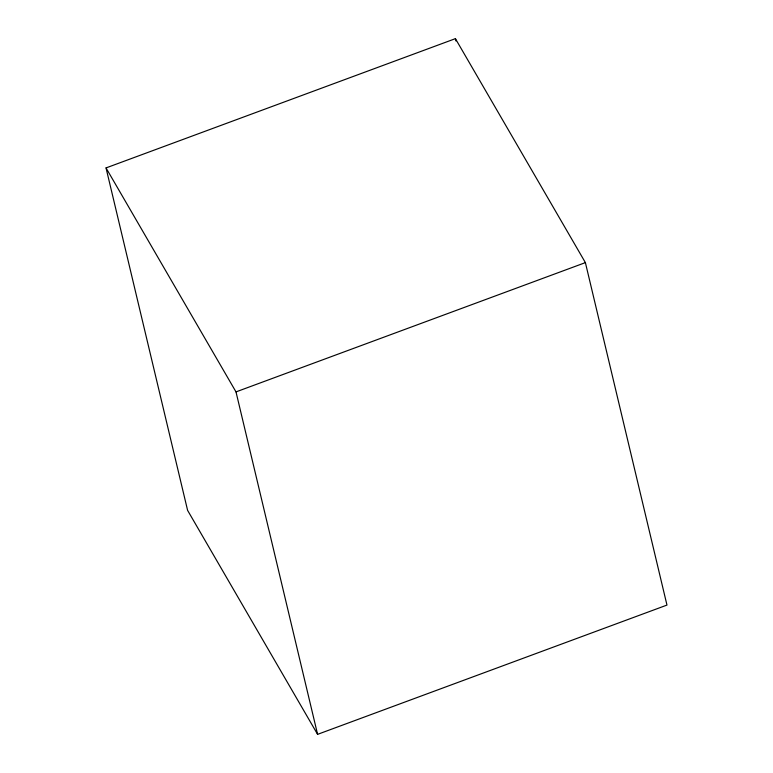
<?xml version="1.0" encoding="UTF-8"?>
<svg xmlns="http://www.w3.org/2000/svg" width="773" height="773" viewBox="0 0 773 773"><rect width="100%" height="100%" fill="white"/><g stroke="black" fill="none" stroke-linecap="round" stroke-linejoin="round"><path stroke-width="1.16" d="M106.027 167.925L455.413 38.65L585.393 262.617L666.973 605.075L317.587 734.35L187.607 510.383L106.027 167.925L235.997 391.892L317.587 734.35M235.997 391.892L585.393 262.617M455.413 38.65L455.973 40.998"/></g></svg>
